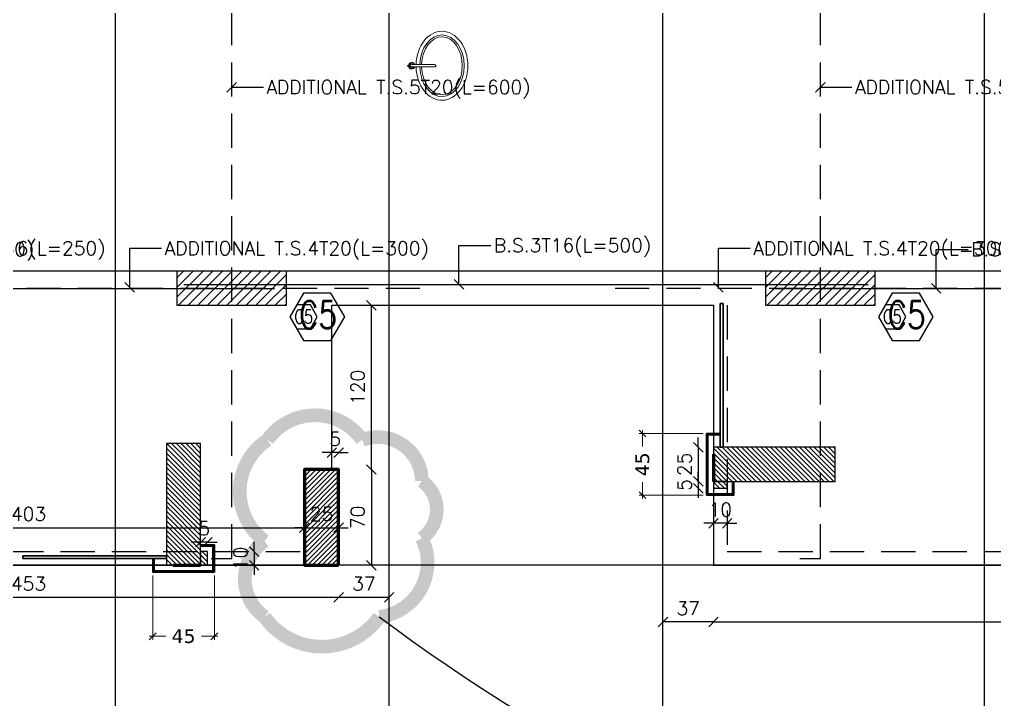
# Model space of a CAD drawing. Header units: inches. Extents: x -48 to 777, y -156 to 510.
# Drawn here: x 386.48 to 393.6, y 225.73 to 230.7 of the extents above; entities that cross this region are included whole.
import ezdxf
from ezdxf.enums import TextEntityAlignment as Align

# ---------------------------------------------------------------- set-up
doc = ezdxf.new("R2010")
doc.units = ezdxf.units.IN
doc.header["$MEASUREMENT"] = 0
doc.linetypes.add('HIDDEN', pattern=[0.375, 0.25, -0.125])
doc.layers.get('Defpoints').update_dxf_attribs({"lineweight": 5})
for name, color, linetype, lineweight in [('A-DIM', 9, 'Continuous', 5), ('A-PILLARS', 1, 'Continuous', 60), ('A-SANITARY', 120, 'Continuous', 5), ('C-GLASS', 162, 'Continuous', 30), ('C-WOOD', 28, 'Continuous', 30), ('H-PILLARS', 61, 'Continuous', 5)]:
    doc.layers.add(name, color=color, linetype=linetype, lineweight=lineweight)
for name, color, linetype in [('Str-Axes', 8, 'Continuous'), ('str-col-hatch', 8, 'Continuous'), ('str-COL-TAG-100', 1, 'Continuous'), ('str-COL-TAG-50', 7, 'Continuous'), ('str-columns', 3, 'Continuous'), ('str-slab-bottom-reinf.', 1, 'Continuous'), ('str-slab-top', 1, 'Continuous'), ('str-sunken-slabs', 5, 'Continuous')]:
    doc.layers.add(name, color=color, linetype=linetype)
doc.styles.add('ROMAN', font='ROMANS.SHX')
doc.styles.add('ROMAND', font='verdana.ttf')
doc.styles.add('ROMANS', font='romans__.ttf', dxfattribs={"height": 0.14})
doc.dimstyles.new('M-1.50', dxfattribs={"dimtxt": 0.1, "dimasz": 0.05, "dimexe": 0.025, "dimexo": 0.025, "dimgap": 0.05, "dimtad": 1, "dimlfac": 100, "dimrnd": 0.5, "dimzin": 9, "dimdsep": 46, "dimtxsty": 'ROMAND', "dimblk": 'OBLIQUE', "dimcen": 1, "dimdle": 0.025, "dimclrd": 256, "dimclre": 256, "dimclrt": 2, "dimadec": 0, "dimazin": 0, "dimtfac": 0.666667, "dimtmove": 2, "dimatfit": 3, "dimfxl": 0.04, "dimtolj": 1, "dimtzin": 5, "dimlwd": -1, "dimlwe": -1, "dimarcsym": 0})
doc.dimstyles.new('structure', dxfattribs={"dimtxt": 0.1, "dimasz": 0.07, "dimexe": 0.18, "dimexo": 1, "dimgap": 0.05, "dimtad": 1, "dimdec": 1, "dimlfac": 100, "dimrnd": 0.5, "dimdsep": 46, "dimtxsty": 'ROMAN', "dimblk1": 'OBLIQUE', "dimblk2": 'OBLIQUE', "dimsah": 1, "dimcen": 0.009, "dimse1": 1, "dimse2": 1, "dimclrd": 4, "dimclre": 9, "dimclrt": 1, "dimadec": 0, "dimazin": 0, "dimtfac": 0.066667, "dimtdec": 1, "dimtix": 1, "dimtmove": 2, "dimatfit": 3, "dimldrblk": 'OBLIQUE', "dimfxl": 0.18, "dimtolj": 1, "dimarcsym": 0})

# ---------------------------------------------------------------- blocks, each defined once
blk = doc.blocks.new('_Oblique')
at = {"color": 0, "linetype": 'ByBlock', "lineweight": -2}
blk.add_line((-0.5, -0.5), (0.5, 0.5), dxfattribs=at)
blk = doc.blocks.new('*D1408')
at = {"layer": 'A-DIM', "transparency": 16777216}
for p, q in [((391.4708, 227.6694), (391.002, 227.6694)), ((391.027, 227.6944), (391.027, 227.5744)), ((391.027, 227.1944), (391.027, 227.3144)), ((391.4708, 227.2194), (391.002, 227.2194))]:
    blk.add_line(p, q, dxfattribs=at)
at = {"layer": 'Defpoints', "color": 0, "transparency": 16777216}
for p in [(391.4958, 227.6694), (391.027, 227.2194), (391.4958, 227.2194)]:
    blk.add_point(p, dxfattribs=at)
at = {"layer": 'A-DIM', "transparency": 16777216, "xscale": 0.05, "yscale": 0.05, "zscale": 0.05}
for p, rotation in [((391.027, 227.6694), 90), ((391.027, 227.2194), 270)]:
    blk.add_blockref('_Oblique', p, dxfattribs=dict(at, rotation=rotation))
at = {"layer": 'A-DIM', "color": 2, "transparency": 16777216, "insert": (391.027, 227.4444), "char_height": 0.1, "attachment_point": 5, "rotation": 90, "style": 'ROMAND'}
blk.add_mtext('\\A1;45', dxfattribs=at)
blk = doc.blocks.new('*D1409')
at = {"layer": 'A-DIM', "transparency": 16777216}
for p, q in [((387.4498, 226.6319), (387.4498, 226.163)), ((387.8998, 226.6319), (387.8998, 226.163)), ((387.4248, 226.188), (387.5448, 226.188)), ((387.9248, 226.188), (387.8048, 226.188))]:
    blk.add_line(p, q, dxfattribs=at)
at = {"layer": 'Defpoints', "color": 0, "transparency": 16777216}
for p in [(387.4498, 226.6569), (387.8998, 226.6569), (387.8998, 226.188)]:
    blk.add_point(p, dxfattribs=at)
at = {"layer": 'A-DIM', "transparency": 16777216, "xscale": 0.05, "yscale": 0.05, "zscale": 0.05}
for p, rotation in [((387.4498, 226.188), 179.999999996805), ((387.8998, 226.188), 359.999999996805)]:
    blk.add_blockref('_Oblique', p, dxfattribs=dict(at, rotation=rotation))
at = {"layer": 'A-DIM', "color": 2, "transparency": 16777216, "insert": (387.6748, 226.188), "char_height": 0.1, "attachment_point": 5, "rotation": 360, "style": 'ROMAND'}
blk.add_mtext('\\A1;45', dxfattribs=at)
blk = doc.blocks.new('tags')
at = {"layer": 'str-COL-TAG-100', "color": 2}
blk.add_lwpolyline([(0.125, -0.2616), (0.325, -0.2616), (0.425, -0.0884), (0.325, 0.0848), (0.125, 0.0848), (0.025, -0.0884)], close=True, dxfattribs=at)
at = {"layer": 'str-COL-TAG-50', "color": 2}
blk.add_lwpolyline([(0.075, -0.175), (0.175, -0.175), (0.225, -0.0884), (0.175, -0.0018), (0.075, -0.0018), (0.025, -0.0884)], close=True, dxfattribs=at)
at = {"layer": 'str-COL-TAG-100', "color": 1, "style": 'ROMANS', "width": 0.699426}
blk.add_attdef('NUMBER', text='', height=0.2, dxfattribs=at).set_placement((0.0918, -0.1741), (0.3679, -0.1741), align=Align.FIT)
at = {"layer": 'str-COL-TAG-50', "color": 1, "style": 'ROMANS', "width": 0.697102}
blk.add_attdef('NUMBER', text='', height=0.1, dxfattribs=at).set_placement((0.0562, -0.1375), (0.1938, -0.1375), align=Align.FIT)
blk = doc.blocks.new('fghjgcfd')
for points in [[(114.5932, -90.6209, 0.697476), (114.5868, -90.6535), (114.5868, -90.6631, -0.791584), (114.5932, -90.6121)], [(114.6052, -90.6631), (114.6052, -90.6535, 0.697476), (114.5988, -90.6209), (114.5988, -90.6121, -0.791584)], [(114.6052, -90.8243, -0.509087), (114.5932, -90.8331, -0.325305), (114.5868, -90.8243), (114.5868, -90.6384, -1), (114.6052, -90.6384)]]:
    blk.add_lwpolyline(points, format="xyb", close=True)
blk.add_lwpolyline([(114.5988, -90.6044), (114.5932, -90.6044), (114.5932, -90.6223), (114.5988, -90.6223)], close=True)
at = {"extrusion": (0, 0, -1)}
for major_axis, ratio, start_param, end_param in [((-0.28, 0), 0.75, 7.88683, 14.104318), ((-0.25, 0), 0.72, 7.890774, 14.100375), ((-0.235, 0), 0.702128, 7.893123, 14.098025)]:
    blk.add_ellipse((114.596, -90.8834), major_axis=major_axis, ratio=ratio, start_param=start_param, end_param=end_param, dxfattribs=at)
blk = doc.blocks.new('*D1669')
at = {"layer": 'Defpoints', "color": 0, "transparency": 16777216}
for p in [(384.2768, 226.7069), (388.8078, 226.7069), (384.2768, 226.4723)]:
    blk.add_point(p, dxfattribs=at)
at = {"layer": 'str-sunken-slabs', "color": 4, "lineweight": -2, "transparency": 16777216}
blk.add_line((388.8078, 226.4723), (384.2768, 226.4723), dxfattribs=at)
at = {"layer": 'str-sunken-slabs', "color": 4, "lineweight": -2, "transparency": 16777216, "xscale": 0.07, "yscale": 0.07, "zscale": 0.07}
for p, rotation in [((384.2768, 226.4723), 180.0000000181965), ((388.8078, 226.4723), 1.819656425539051e-08)]:
    blk.add_blockref('_Oblique', p, dxfattribs=dict(at, rotation=rotation))
at = {"layer": 'str-sunken-slabs', "color": 1, "transparency": 16777216, "insert": (386.5423, 226.5723), "char_height": 0.1, "attachment_point": 5, "rotation": 0, "style": 'ROMAN'}
blk.add_mtext('\\A1;453', dxfattribs=at)
blk = doc.blocks.new('*D1671')
at = {"layer": 'Defpoints', "color": 0, "transparency": 16777216}
for p in [(388.8078, 227.4069), (388.8078, 226.7069), (389.0469, 226.7069)]:
    blk.add_point(p, dxfattribs=at)
at = {"layer": 'str-sunken-slabs', "color": 4, "lineweight": -2, "transparency": 16777216}
blk.add_line((389.0469, 227.4069), (389.0469, 226.7069), dxfattribs=at)
at = {"layer": 'str-sunken-slabs', "color": 4, "lineweight": -2, "transparency": 16777216, "xscale": 0.07, "yscale": 0.07, "zscale": 0.07}
for p, rotation in [((389.0469, 227.4069), 90), ((389.0469, 226.7069), 270)]:
    blk.add_blockref('_Oblique', p, dxfattribs=dict(at, rotation=rotation))
at = {"layer": 'str-sunken-slabs', "color": 1, "transparency": 16777216, "insert": (388.9469, 227.0569), "char_height": 0.1, "attachment_point": 5, "rotation": 90, "style": 'ROMAN'}
blk.add_mtext('\\A1;70', dxfattribs=at)
blk = doc.blocks.new('*D1672')
at = {"layer": 'Defpoints', "color": 0, "transparency": 16777216}
for p in [(388.7578, 227.5297), (388.7578, 227.4069), (388.8078, 227.4069)]:
    blk.add_point(p, dxfattribs=at)
at = {"layer": 'str-sunken-slabs', "color": 4, "lineweight": -2, "transparency": 16777216}
for p, q in [((388.7578, 227.5297), (388.6878, 227.5297)), ((388.8078, 227.5297), (388.7578, 227.5297)), ((388.8078, 227.5297), (388.8778, 227.5297))]:
    blk.add_line(p, q, dxfattribs=at)
at = {"layer": 'str-sunken-slabs', "color": 4, "lineweight": -2, "transparency": 16777216, "xscale": 0.07, "yscale": 0.07, "zscale": 0.07}
blk.add_blockref('_Oblique', (388.7578, 227.5297), dxfattribs=at)
at = {"layer": 'str-sunken-slabs', "color": 4, "lineweight": -2, "transparency": 16777216, "xscale": 0.07, "yscale": 0.07, "zscale": 0.07, "rotation": 180}
blk.add_blockref('_Oblique', (388.8078, 227.5297), dxfattribs=at)
at = {"layer": 'str-sunken-slabs', "color": 1, "transparency": 16777216, "insert": (388.7828, 227.6297), "char_height": 0.1, "attachment_point": 5, "style": 'ROMAN'}
blk.add_mtext('\\A1;5', dxfattribs=at)
blk = doc.blocks.new('*D1673')
at = {"layer": 'Defpoints', "color": 0, "transparency": 16777216}
for p in [(388.8078, 228.6069), (389.0469, 228.6069), (388.8078, 227.4069)]:
    blk.add_point(p, dxfattribs=at)
at = {"layer": 'str-sunken-slabs', "color": 4, "lineweight": -2, "transparency": 16777216}
blk.add_line((389.0469, 227.4069), (389.0469, 228.6069), dxfattribs=at)
at = {"layer": 'str-sunken-slabs', "color": 4, "lineweight": -2, "transparency": 16777216, "xscale": 0.07, "yscale": 0.07, "zscale": 0.07}
for p, rotation in [((389.0469, 228.6069), 90), ((389.0469, 227.4069), 270)]:
    blk.add_blockref('_Oblique', p, dxfattribs=dict(at, rotation=rotation))
at = {"layer": 'str-sunken-slabs', "color": 1, "transparency": 16777216, "insert": (388.9469, 228.0069), "char_height": 0.1, "attachment_point": 5, "rotation": 90, "style": 'ROMAN'}
blk.add_mtext('\\A1;120', dxfattribs=at)
blk = doc.blocks.new('*D1676')
at = {"layer": 'Defpoints', "color": 0, "transparency": 16777216}
for p in [(387.7998, 226.8756), (387.7998, 226.8069), (387.8498, 226.8069)]:
    blk.add_point(p, dxfattribs=at)
at = {"layer": 'str-sunken-slabs', "color": 4, "lineweight": -2, "transparency": 16777216}
for p, q in [((387.7998, 226.8756), (387.7298, 226.8756)), ((387.8498, 226.8756), (387.7998, 226.8756)), ((387.8498, 226.8756), (387.9198, 226.8756))]:
    blk.add_line(p, q, dxfattribs=at)
at = {"layer": 'str-sunken-slabs', "color": 4, "lineweight": -2, "transparency": 16777216, "xscale": 0.07, "yscale": 0.07, "zscale": 0.07}
for p, rotation in [((387.7998, 226.8756), 2.941809524854139e-08), ((387.8498, 226.8756), 180.0000000294181)]:
    blk.add_blockref('_Oblique', p, dxfattribs=dict(at, rotation=rotation))
at = {"layer": 'str-sunken-slabs', "color": 1, "transparency": 16777216, "insert": (387.8248, 226.9756), "char_height": 0.1, "attachment_point": 5, "rotation": 0, "style": 'ROMAN'}
blk.add_mtext('\\A1;5', dxfattribs=at)
blk = doc.blocks.new('*D1677')
at = {"layer": 'Defpoints', "color": 0, "transparency": 16777216}
for p in [(387.8498, 226.8069), (387.8498, 226.7069), (388.1908, 226.7069)]:
    blk.add_point(p, dxfattribs=at)
at = {"layer": 'str-sunken-slabs', "color": 4, "lineweight": -2, "transparency": 16777216}
for p, q in [((388.1908, 226.8069), (388.1908, 226.8769)), ((388.1908, 226.8069), (388.1908, 226.7069)), ((388.1908, 226.7069), (388.1908, 226.6369))]:
    blk.add_line(p, q, dxfattribs=at)
at = {"layer": 'str-sunken-slabs', "color": 4, "lineweight": -2, "transparency": 16777216, "xscale": 0.07, "yscale": 0.07, "zscale": 0.07}
for p, rotation in [((388.1908, 226.8069), 270), ((388.1908, 226.7069), 90)]:
    blk.add_blockref('_Oblique', p, dxfattribs=dict(at, rotation=rotation))
at = {"layer": 'str-sunken-slabs', "color": 1, "transparency": 16777216, "insert": (388.0908, 226.7569), "char_height": 0.1, "attachment_point": 5, "rotation": 90, "style": 'ROMAN'}
blk.add_mtext('\\A1;10', dxfattribs=at)
blk = doc.blocks.new('*D1678')
at = {"layer": 'Defpoints', "color": 0, "transparency": 16777216}
for p in [(388.5578, 226.9814), (384.5268, 226.8069), (388.5578, 226.8069)]:
    blk.add_point(p, dxfattribs=at)
at = {"layer": 'str-sunken-slabs', "color": 4, "lineweight": -2, "transparency": 16777216}
blk.add_line((384.5268, 226.9814), (388.5578, 226.9814), dxfattribs=at)
at = {"layer": 'str-sunken-slabs', "color": 4, "lineweight": -2, "transparency": 16777216, "xscale": 0.07, "yscale": 0.07, "zscale": 0.07, "rotation": 180}
blk.add_blockref('_Oblique', (384.5268, 226.9814), dxfattribs=at)
at = {"layer": 'str-sunken-slabs', "color": 4, "lineweight": -2, "transparency": 16777216, "xscale": 0.07, "yscale": 0.07, "zscale": 0.07}
blk.add_blockref('_Oblique', (388.5578, 226.9814), dxfattribs=at)
at = {"layer": 'str-sunken-slabs', "color": 1, "transparency": 16777216, "insert": (386.5423, 227.0814), "char_height": 0.1, "attachment_point": 5, "style": 'ROMAN'}
blk.add_mtext('\\A1;403', dxfattribs=at)
blk = doc.blocks.new('*D1679')
at = {"layer": 'Defpoints', "color": 0, "transparency": 16777216}
for p in [(388.8078, 226.9814), (388.5578, 226.8069), (388.8078, 226.8069)]:
    blk.add_point(p, dxfattribs=at)
at = {"layer": 'str-sunken-slabs', "color": 4, "lineweight": -2, "transparency": 16777216}
for p, q in [((388.5578, 226.9814), (388.4878, 226.9814)), ((388.5578, 226.9814), (388.8078, 226.9814)), ((388.8078, 226.9814), (388.8778, 226.9814))]:
    blk.add_line(p, q, dxfattribs=at)
at = {"layer": 'str-sunken-slabs', "color": 4, "lineweight": -2, "transparency": 16777216, "xscale": 0.07, "yscale": 0.07, "zscale": 0.07}
blk.add_blockref('_Oblique', (388.5578, 226.9814), dxfattribs=at)
at = {"layer": 'str-sunken-slabs', "color": 4, "lineweight": -2, "transparency": 16777216, "xscale": 0.07, "yscale": 0.07, "zscale": 0.07, "rotation": 180}
blk.add_blockref('_Oblique', (388.8078, 226.9814), dxfattribs=at)
at = {"layer": 'str-sunken-slabs', "color": 1, "transparency": 16777216, "insert": (388.6828, 227.0814), "char_height": 0.1, "attachment_point": 5, "style": 'ROMAN'}
blk.add_mtext('\\A1;25', dxfattribs=at)
blk = doc.blocks.new('*D1684')
at = {"layer": 'Defpoints', "color": 0, "transparency": 16777216}
for p in [(391.5458, 227.5694), (391.4344, 227.3194), (391.5458, 227.3194)]:
    blk.add_point(p, dxfattribs=at)
at = {"layer": 'str-sunken-slabs', "color": 4, "lineweight": -2, "transparency": 16777216}
for p, q in [((391.4344, 227.5694), (391.4344, 227.6394)), ((391.4344, 227.5694), (391.4344, 227.3194)), ((391.4344, 227.3194), (391.4344, 227.2494))]:
    blk.add_line(p, q, dxfattribs=at)
at = {"layer": 'str-sunken-slabs', "color": 4, "lineweight": -2, "transparency": 16777216, "xscale": 0.07, "yscale": 0.07, "zscale": 0.07}
for p, rotation in [((391.4344, 227.5694), 270), ((391.4344, 227.3194), 90)]:
    blk.add_blockref('_Oblique', p, dxfattribs=dict(at, rotation=rotation))
at = {"layer": 'str-sunken-slabs', "color": 1, "transparency": 16777216, "insert": (391.3344, 227.4444), "char_height": 0.1, "attachment_point": 5, "rotation": 90, "style": 'ROMAN'}
blk.add_mtext('\\A1;25', dxfattribs=at)
blk = doc.blocks.new('*D1685')
at = {"layer": 'Defpoints', "color": 0, "transparency": 16777216}
for p in [(391.5458, 227.3194), (391.4344, 227.2694), (391.5458, 227.2694)]:
    blk.add_point(p, dxfattribs=at)
at = {"layer": 'str-sunken-slabs', "color": 4, "lineweight": -2, "transparency": 16777216}
for p, q in [((391.4344, 227.3194), (391.4344, 227.3894)), ((391.4344, 227.3194), (391.4344, 227.2694)), ((391.4344, 227.2694), (391.4344, 227.1994))]:
    blk.add_line(p, q, dxfattribs=at)
at = {"layer": 'str-sunken-slabs', "color": 4, "lineweight": -2, "transparency": 16777216, "xscale": 0.07, "yscale": 0.07, "zscale": 0.07}
for p, rotation in [((391.4344, 227.3194), 270), ((391.4344, 227.2694), 90)]:
    blk.add_blockref('_Oblique', p, dxfattribs=dict(at, rotation=rotation))
at = {"layer": 'str-sunken-slabs', "color": 1, "transparency": 16777216, "insert": (391.3344, 227.2944), "char_height": 0.1, "attachment_point": 5, "rotation": 90, "style": 'ROMAN'}
blk.add_mtext('\\A1;5', dxfattribs=at)
blk = doc.blocks.new('*D1699')
at = {"layer": 'Defpoints', "color": 0, "transparency": 16777216}
for p in [(391.5458, 227.0137), (391.5458, 227.0137), (391.6458, 227.0137)]:
    blk.add_point(p, dxfattribs=at)
at = {"layer": 'str-sunken-slabs', "color": 4, "lineweight": -2, "transparency": 16777216}
for p, q in [((391.5458, 227.0137), (391.4758, 227.0137)), ((391.6458, 227.0137), (391.5458, 227.0137)), ((391.6458, 227.0137), (391.7158, 227.0137))]:
    blk.add_line(p, q, dxfattribs=at)
at = {"layer": 'str-sunken-slabs', "color": 4, "lineweight": -2, "transparency": 16777216, "xscale": 0.07, "yscale": 0.07, "zscale": 0.07}
blk.add_blockref('_Oblique', (391.5458, 227.0137), dxfattribs=at)
at = {"layer": 'str-sunken-slabs', "color": 4, "lineweight": -2, "transparency": 16777216, "xscale": 0.07, "yscale": 0.07, "zscale": 0.07, "rotation": 180}
blk.add_blockref('_Oblique', (391.6458, 227.0137), dxfattribs=at)
at = {"layer": 'str-sunken-slabs', "color": 1, "transparency": 16777216, "insert": (391.5958, 227.1137), "char_height": 0.1, "attachment_point": 5, "style": 'ROMAN'}
blk.add_mtext('\\A1;10', dxfattribs=at)
blk = doc.blocks.new('*D2192')
at = {"layer": 'Defpoints', "color": 0, "transparency": 16777216}
for p in [(388.8078, 226.4723), (388.8078, 226.4723), (389.1768, 226.4723)]:
    blk.add_point(p, dxfattribs=at)
at = {"layer": 'str-sunken-slabs', "color": 4, "lineweight": -2, "transparency": 16777216}
blk.add_line((389.1768, 226.4723), (388.8078, 226.4723), dxfattribs=at)
at = {"layer": 'str-sunken-slabs', "color": 4, "lineweight": -2, "transparency": 16777216, "xscale": 0.07, "yscale": 0.07, "zscale": 0.07}
for p, rotation in [((388.8078, 226.4723), 179.9999999999956), ((389.1768, 226.4723), 359.9999999999956)]:
    blk.add_blockref('_Oblique', p, dxfattribs=dict(at, rotation=rotation))
at = {"layer": 'str-sunken-slabs', "color": 1, "transparency": 16777216, "insert": (388.9923, 226.5723), "char_height": 0.1, "attachment_point": 5, "style": 'ROMAN'}
blk.add_mtext('\\A1;37', dxfattribs=at)
blk = doc.blocks.new('*D2193')
at = {"layer": 'Defpoints', "color": 0, "transparency": 16777216}
for p in [(391.5458, 226.7069), (397.1768, 226.7069), (397.1768, 226.293)]:
    blk.add_point(p, dxfattribs=at)
at = {"layer": 'str-sunken-slabs', "color": 4, "lineweight": -2, "transparency": 16777216}
blk.add_line((391.5458, 226.293), (397.1768, 226.293), dxfattribs=at)
at = {"layer": 'str-sunken-slabs', "color": 4, "lineweight": -2, "transparency": 16777216, "xscale": 0.07, "yscale": 0.07, "zscale": 0.07, "rotation": 180}
blk.add_blockref('_Oblique', (391.5458, 226.293), dxfattribs=at)
at = {"layer": 'str-sunken-slabs', "color": 4, "lineweight": -2, "transparency": 16777216, "xscale": 0.07, "yscale": 0.07, "zscale": 0.07}
blk.add_blockref('_Oblique', (397.1768, 226.293), dxfattribs=at)
at = {"layer": 'str-sunken-slabs', "color": 1, "transparency": 16777216, "insert": (394.3613, 226.393), "char_height": 0.1, "attachment_point": 5, "style": 'ROMAN'}
blk.add_mtext('\\A1;563', dxfattribs=at)
blk = doc.blocks.new('*D2194')
at = {"layer": 'Defpoints', "color": 0, "transparency": 16777216}
for p in [(391.1768, 226.7069), (391.5458, 226.7069), (391.1768, 226.293)]:
    blk.add_point(p, dxfattribs=at)
at = {"layer": 'str-sunken-slabs', "color": 4, "lineweight": -2, "transparency": 16777216}
blk.add_line((391.5458, 226.293), (391.1768, 226.293), dxfattribs=at)
at = {"layer": 'str-sunken-slabs', "color": 4, "lineweight": -2, "transparency": 16777216, "xscale": 0.07, "yscale": 0.07, "zscale": 0.07, "rotation": 180}
blk.add_blockref('_Oblique', (391.1768, 226.293), dxfattribs=at)
at = {"layer": 'str-sunken-slabs', "color": 4, "lineweight": -2, "transparency": 16777216, "xscale": 0.07, "yscale": 0.07, "zscale": 0.07}
blk.add_blockref('_Oblique', (391.5458, 226.293), dxfattribs=at)
at = {"layer": 'str-sunken-slabs', "color": 1, "transparency": 16777216, "insert": (391.3613, 226.393), "char_height": 0.1, "attachment_point": 5, "style": 'ROMAN'}
blk.add_mtext('\\A1;37', dxfattribs=at)

msp = doc.modelspace()

# ---------------------------------------------------------------- hatches: boundary and pattern name
at = {"layer": 'H-PILLARS', "linetype": 'Continuous'}
h = msp.add_hatch(dxfattribs=at)
h.set_pattern_fill('ANSI31', color=256, scale=0.2)
h.set_pattern_definition([(45, (-154.96512, -75.573415), (-0.0176776695, 0.0176776695), [])])
h.paths.add_polyline_path([(388.80775, 226.70688), (388.80775, 227.40688), (388.55775, 227.40688), (388.55775, 226.70688)])
at = {"layer": 'str-col-hatch'}
h = msp.add_hatch(dxfattribs=at)
h.set_pattern_fill('ANSI31', color=256, scale=0.4)
h.set_pattern_definition([(45, (-307.95302, 177.897635), (-0.035355339, 0.035355339), [])])
h.paths.add_polyline_path([(387.62678, 228.85688), (387.62678, 228.60688), (388.42678, 228.60688), (388.42678, 228.85688)])
h = msp.add_hatch(dxfattribs=at)
h.set_pattern_fill('ANSI31', color=256, scale=0.4)
h.set_pattern_definition([(45, (-303.65302, 177.897635), (-0.035355339, 0.035355339), [])])
h.paths.add_polyline_path([(391.92678, 228.85688), (391.92678, 228.60688), (392.72678, 228.60688), (392.72678, 228.85688)])
at = {"layer": 'str-sunken-slabs'}
h = msp.add_hatch(dxfattribs=at)
h.set_pattern_fill('ANSI31', color=8, scale=0.2, angle=270)
h.paths.add_polyline_path([(387.79979, 227.59559), (387.54979, 227.59559), (387.54979, 226.70688), (387.79979, 226.70688)], flags=17)
h = msp.add_hatch(dxfattribs=at)
h.set_pattern_fill('ANSI31', color=8, scale=0.2, angle=270)
h.paths.add_polyline_path([(392.43451, 227.31944), (392.43451, 227.56944), (391.5458, 227.56944), (391.5458, 227.31944)], flags=17)
h = msp.add_hatch(dxfattribs=at)
h.set_pattern_fill('ANSI31', color=8, scale=0.2, angle=270)
h.paths.add_polyline_path([(391.5458, 227.31944), (391.5458, 227.2694), (391.6458, 227.2694), (391.6458, 227.31944)], flags=17)
h = msp.add_hatch(dxfattribs=at)
h.set_pattern_fill('ANSI31', color=8, scale=0.2, angle=270)
h.paths.add_polyline_path([(387.79979, 226.70688), (387.84984, 226.70688), (387.84984, 226.80688), (387.79979, 226.80688)], flags=17)

# ---------------------------------------------------------------- linework, layer by layer
at = {"color": 6, "const_width": 0.1}
msp.add_lwpolyline([(388.26676, 226.3296, 0.5205671), (389.10434, 226.3296, 0.5205671), (389.41559, 226.90465, 0.5205671), (389.41559, 227.32324, 0.5205671), (388.97996, 227.62304, 0.5205671), (388.28833, 227.62304, 0.5205671), (388.26676, 226.8843, 0.5205671)], format="xyb", close=True, dxfattribs=at)
at = {"color": 6}
for centre, radius, start, end in [((397.57239, 253.11793), 29.67529, 244.517235, 271.100062), ((397.80081, 237.99177), 14.54767, 233.28814, 271.344329)]:
    msp.add_arc(centre, radius, start, end, dxfattribs=at)
at = {"layer": 'A-PILLARS'}
for p, q in [((391.5458, 227.51944), (391.5458, 227.31944)), ((387.59979, 226.70688), (387.79979, 226.70688))]:
    msp.add_line(p, q, dxfattribs=at)
msp.add_lwpolyline([(388.80775, 226.70688), (388.80775, 227.40688), (388.55775, 227.40688), (388.55775, 226.70688)], close=True, dxfattribs=at)
at = {"layer": 'C-GLASS'}
for points in [[(391.6158, 228.61944), (391.5958, 228.61944), (391.5958, 227.56944), (391.6158, 227.56944)], [(386.49979, 226.77688), (386.49979, 226.75688), (387.54979, 226.75688), (387.54979, 226.77688)]]:
    msp.add_lwpolyline(points, close=True, dxfattribs=at)
at = {"layer": 'C-WOOD'}
for points in [[(391.5958, 227.66944), (391.4958, 227.66944), (391.4958, 227.2194), (391.6958, 227.2194), (391.6958, 227.31944)], [(391.5958, 227.65944), (391.5058, 227.65944), (391.5058, 227.2294), (391.6858, 227.2294), (391.6858, 227.31944)], [(387.44979, 226.75688), (387.44979, 226.65688), (387.89984, 226.65688), (387.89984, 226.85688), (387.79979, 226.85688)], [(387.45979, 226.75688), (387.45979, 226.66688), (387.88984, 226.66688), (387.88984, 226.84688), (387.79979, 226.84688)]]:
    msp.add_lwpolyline(points, dxfattribs=at)
at = {"layer": 'Str-Axes', "ltscale": 0.1}
for p, q in [((387.17678, 221.25688), (387.17678, 260.35831)), ((391.17678, 221.25688), (391.17678, 260.35831)), ((393.52678, 221.25688), (393.52678, 260.35831)), ((389.17678, 221.25688), (389.17678, 242.65687)), ((402.62657, 228.85688), (374.32678, 228.85688)), ((402.62657, 226.70688), (374.32678, 226.70688))]:
    msp.add_line(p, q, dxfattribs=at)
at = {"layer": 'str-columns'}
for points in [[(388.42678, 228.60688), (388.42678, 228.85688), (387.62678, 228.85688), (387.62678, 228.60688)], [(392.72678, 228.60688), (392.72678, 228.85688), (391.92678, 228.85688), (391.92678, 228.60688)]]:
    msp.add_lwpolyline(points, close=True, dxfattribs=at)
at = {"layer": 'str-slab-bottom-reinf.'}
for p, q in [((383.84, 228.73027), (388.34, 228.73027)), ((387.67681, 228.7592), (392.67681, 228.7592)), ((391.97394, 228.73027), (396.47394, 228.73027))]:
    msp.add_line(p, q, dxfattribs=at)
at = {"layer": 'str-slab-top', "linetype": 'HIDDEN'}
for p, q in [((386.52678, 228.73188), (389.52678, 228.73188)), ((390.82678, 228.73188), (393.82678, 228.73188))]:
    msp.add_line(p, q, dxfattribs=at)
for points in [[(387.87678, 226.75688), (388.02678, 226.75688), (388.02678, 232.60688)], [(392.17678, 226.75688), (392.32678, 226.75688), (392.32678, 232.60688)]]:
    msp.add_lwpolyline(points, dxfattribs=at)
at = {"layer": 'str-sunken-slabs'}
msp.add_lwpolyline([(380.97678, 247.30845), (380.97678, 240.95688), (383.77678, 240.95688), (383.77678, 228.60688), (384.32678, 228.60688), (384.32678, 227.40688), (384.27678, 227.40688), (384.27678, 226.70688), (388.80775, 226.70688), (388.80775, 227.40688), (388.75775, 227.40688), (388.75775, 228.60688), (388.80775, 228.60688), (391.5458, 228.60688), (391.5458, 226.70688), (397.17678, 226.70688), (397.17678, 230.65605), (396.57678, 230.65605), (396.57678, 240.35688), (398.12678, 240.35688), (398.12678, 246.60861)], dxfattribs=at)
at = {"layer": 'str-sunken-slabs', "linetype": 'HIDDEN'}
for points in [[(391.6458, 228.60688), (391.6458, 226.80688), (396.47678, 226.80688)], [(384.52678, 226.80688), (388.55775, 226.80688)]]:
    msp.add_lwpolyline(points, dxfattribs=at)
at = {"layer": 'str-sunken-slabs'}
for points in [[(387.79979, 227.59559), (387.54979, 227.59559), (387.54979, 226.70688), (387.79979, 226.70688)], [(392.43451, 227.31944), (392.43451, 227.56944), (391.5458, 227.56944), (391.5458, 227.31944)], [(391.5458, 227.31944), (391.5458, 227.2694), (391.6458, 227.2694), (391.6458, 227.31944)], [(387.79979, 226.70688), (387.84984, 226.70688), (387.84984, 226.80688), (387.79979, 226.80688)]]:
    msp.add_lwpolyline(points, close=True, dxfattribs=at)

# ---------------------------------------------------------------- block references
at = {"layer": 'A-SANITARY', "xscale": 0.9, "yscale": 0.9, "zscale": 0.9, "rotation": 90}
msp.add_blockref('fghjgcfd', (307.76724, 127.22048), dxfattribs=at)
at = {"layer": 'str-columns'}
ref = msp.add_blockref('tags', (388.42678, 228.61073), dxfattribs=at)
ref.add_attrib('NUMBER', 'C5', dxfattribs={"layer": 'str-COL-TAG-50', "color": 1, "height": 0.1, "style": 'ROMANS', "width": 0.63631}).set_placement((388.48297, 228.47323), (388.62056, 228.47323), align=Align.FIT)
ref.add_attrib('NUMBER', 'C5', dxfattribs={"layer": 'str-COL-TAG-100', "color": 1, "height": 0.2, "style": 'ROMANS', "width": 0.638431}).set_placement((388.51862, 228.43667), (388.79471, 228.43667), align=Align.FIT)
ref = msp.add_blockref('tags', (392.72678, 228.61073), dxfattribs=at)
ref.add_attrib('NUMBER', 'C5', dxfattribs={"layer": 'str-COL-TAG-50', "color": 1, "height": 0.1, "style": 'ROMANS', "width": 0.63631}).set_placement((392.78297, 228.47323), (392.92056, 228.47323), align=Align.FIT)
ref.add_attrib('NUMBER', 'C5', dxfattribs={"layer": 'str-COL-TAG-100', "color": 1, "height": 0.2, "style": 'ROMANS', "width": 0.638431}).set_placement((392.81862, 228.43667), (393.09471, 228.43667), align=Align.FIT)

# ---------------------------------------------------------------- texts
at = {"layer": 'str-slab-bottom-reinf.', "style": 'ROMAN'}
for s, p in [('B.S.3T16(L=450)', (385.43509, 228.96607)), ('B.S.3T16(L=500)', (389.94149, 228.995)), ('B.S.3T16(L=450)', (393.42788, 228.96607))]:
    msp.add_text(s, height=0.1, dxfattribs=at).set_placement(p)
at = {"layer": 'str-slab-top', "style": 'ROMAN'}
for s, p in [('ADDITIONAL T.S.5T20(L=600)', (388.28016, 230.1506)), ('ADDITIONAL T.S.5T20(L=600)', (392.58016, 230.1506)), ('ADDITIONAL T.S.5T16(L=250)', (385.17533, 228.97376)), ('ADDITIONAL T.S.4T20(L=300)', (387.53707, 228.97376)), ('ADDITIONAL T.S.4T20(L=300)', (391.83707, 228.97376))]:
    msp.add_text(s, height=0.1, dxfattribs=at).set_placement(p)

# ---------------------------------------------------------------- dimensions: what is measured, and where the dimension line sits
at = {"layer": 'A-DIM'}
for base, p1, p2, angle, picture, middle in [((391.02697, 227.2194), (391.4958, 227.66944), (391.4958, 227.2194), 90, '*D1408', (391.02697, 227.44442)), ((387.899835, 226.188046), (387.449794, 226.656884), (387.899835, 226.656884), 180, '*D1409', (387.674815, 226.188046))]:
    dim = msp.add_linear_dim(base=base, p1=p1, p2=p2, angle=angle, dimstyle='M-1.50', override={"dimtad": 0}, dxfattribs=at)
    dim.commit()
    dim.dimension.update_dxf_attribs({"geometry": picture, "text_midpoint": middle})
at = {"layer": 'str-sunken-slabs'}
for p1, p2, distance, picture, middle in [((388.80775, 227.40688), (388.80775, 228.60688), -0.23918, '*D1673', (388.94693, 228.00688)), ((388.80775, 227.40688), (388.75775, 227.40688), -0.12286, '*D1672', (388.78275, 227.62974)), ((391.5458, 227.56944), (391.5458, 227.31944), -0.11142, '*D1684', (391.33438, 227.44444)), ((388.80775, 227.40688), (388.80775, 226.70688), 0.23918, '*D1671', (388.94693, 227.05688)), ((391.5458, 227.31944), (391.5458, 227.2694), -0.11142, '*D1685', (391.33438, 227.29442)), ((384.52678, 226.80688), (388.55775, 226.80688), 0.17452, '*D1678', (386.54226, 227.08141)), ((388.55775, 226.80688), (388.80775, 226.80688), 0.17452, '*D1679', (388.68275, 227.08141)), ((391.6458, 227.01368), (391.5458, 227.01368), 0, '*D1699', (391.5958, 227.11368)), ((387.84984, 226.80688), (387.79979, 226.80688), -0.06872, '*D1676', (387.82481, 226.9756)), ((387.84984, 226.80688), (387.84984, 226.70688), 0.34101, '*D1677', (388.09085, 226.75688)), ((388.80775, 226.70688), (384.27678, 226.70688), 0.23457, '*D1669', (386.54226, 226.57231)), ((391.5458, 226.70688), (391.17678, 226.70688), 0.41384, '*D2194', (391.36129, 226.39304)), ((391.5458, 226.70688), (397.17678, 226.70688), -0.41384, '*D2193', (394.36129, 226.39304)), ((389.17678, 226.47231), (388.80775, 226.47231), 0, '*D2192', (388.99226, 226.57231))]:
    dim = msp.add_aligned_dim(p1=p1, p2=p2, distance=distance, dimstyle='structure', override={"dimfxl": 0.04}, dxfattribs=at)
    dim.commit()
    dim.dimension.update_dxf_attribs({"geometry": picture, "text_midpoint": middle})

# ---------------------------------------------------------------- leaders
at = {"layer": 'str-slab-bottom-reinf.'}
for points in [[(389.68611, 228.7592), (389.68611, 229.04413), (389.91904, 229.04413)], [(393.17249, 228.73027), (393.17249, 229.0152), (393.40542, 229.0152)]]:
    msp.add_leader(points, dimstyle='structure', override={"dimgap": 0.05, "dimtad": 0, "dimfxl": 0.04, "dimfxlon": 1}, dxfattribs=at)
at = {"layer": 'str-slab-top'}
for points, override in [([(388.02678, 230.19972), (388.25771, 230.19972)], {"dimgap": 0.05, "dimtad": 0}), ([(392.32678, 230.19972), (392.55771, 230.19972)], {"dimgap": 0.05, "dimtad": 0}), ([(387.28169, 228.73796), (387.28169, 229.02289), (387.51462, 229.02289)], {"dimgap": 0.05, "dimtad": 0, "dimfxl": 0.04, "dimfxlon": 1}), ([(391.58169, 228.73796), (391.58169, 229.02289), (391.81462, 229.02289)], {"dimgap": 0.05, "dimtad": 0, "dimfxl": 0.04, "dimfxlon": 1})]:
    msp.add_leader(points, dimstyle='structure', override=override, dxfattribs=at)

doc.saveas('drawing.dxf')
